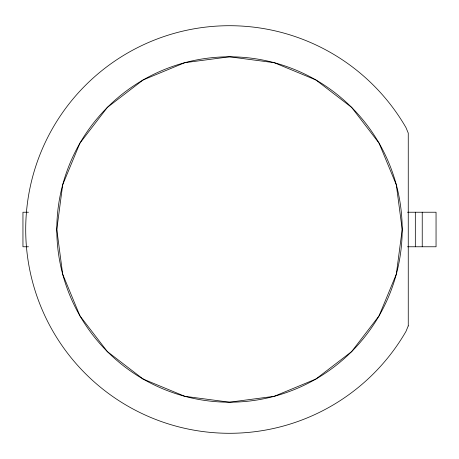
<?xml version="1.0" encoding="UTF-8"?>
<svg xmlns="http://www.w3.org/2000/svg" width="459" height="459" viewBox="0 0 459 459"><rect width="100%" height="100%" fill="white"/><g stroke="black" fill="none" stroke-linecap="round" stroke-linejoin="round"><path stroke-width="0.69" d="M28.475 212.23L22.95 212.23L22.95 246.77L28.475 246.77M407.466 212.23L436.05 212.23L436.05 246.77L407.466 246.77M422.234 212.23L422.234 246.77M415.326 212.23L415.326 246.77M62.682 184.799L56.801 229.5L62.682 274.201L79.935 315.849L107.383 351.617L143.151 379.065L184.799 396.318L229.5 402.199L274.201 396.318L315.849 379.065L351.617 351.617L379.065 315.849L396.318 274.201L402.199 229.5L396.318 184.799L379.065 143.151L351.617 107.383L315.849 79.935L274.201 62.682L229.5 56.801L184.799 62.682L143.151 79.935L107.383 107.383L79.935 143.151L62.682 184.799M408.258 325.901L405.986 331.392A203.785 203.785 0 0 1 98.507 385.612A203.785 203.785 0 0 1 98.507 73.388A203.785 203.785 0 0 1 405.986 127.608L408.258 133.099L408.258 325.901M143.151 379.065A172.699 172.699 0 0 0 402.199 229.5A172.699 172.699 0 0 0 143.151 79.935A172.699 172.699 0 0 0 143.151 379.065"/></g></svg>
